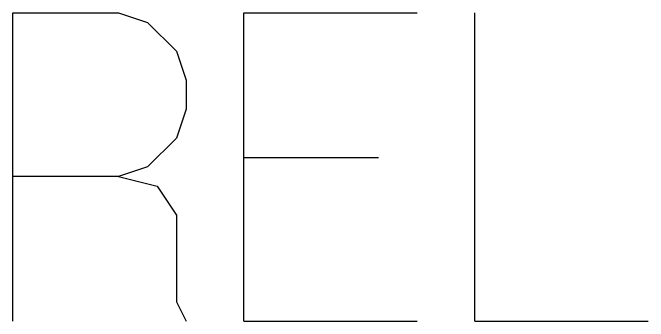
# Model space of a CAD drawing. Extents: x 358 to 7671, y 1345 to 7758.
# Drawn here: x 1696 to 2285, y 7472 to 7758 of the extents above; entities that cross this region are included whole.
import ezdxf

# ---------------------------------------------------------------- set-up
doc = ezdxf.new("R2010")
doc.units = 0
doc.layers.add('Default Layer', color=1, linetype='CONTINUOUS')

msp = doc.modelspace()

# ---------------------------------------------------------------- linework, layer by layer
at = {"layer": 'Default Layer'}
for points in [[(1696, 7472), (1696, 7757.75), (1794.23, 7757.75), (1821.02, 7748.82), (1847.8, 7722.03), (1856.73, 7695.24), (1856.73, 7668.45), (1847.8, 7641.66), (1821.02, 7614.88), (1794.23, 7605.95), (1696, 7605.95)], [(1910.31, 7472), (1910.31, 7757.75), (2071.05, 7757.75)], [(2124.62, 7472), (2124.62, 7757.75)], [(1910.31, 7623.8), (2035.33, 7623.8)], [(1794.23, 7605.95), (1829.95, 7597.02), (1847.8, 7570.23), (1847.8, 7489.86), (1856.73, 7472)], [(1910.31, 7472), (2071.05, 7472)], [(2124.62, 7472), (2285.36, 7472)]]:
    msp.add_lwpolyline(points, dxfattribs=at)

doc.saveas('drawing.dxf')
